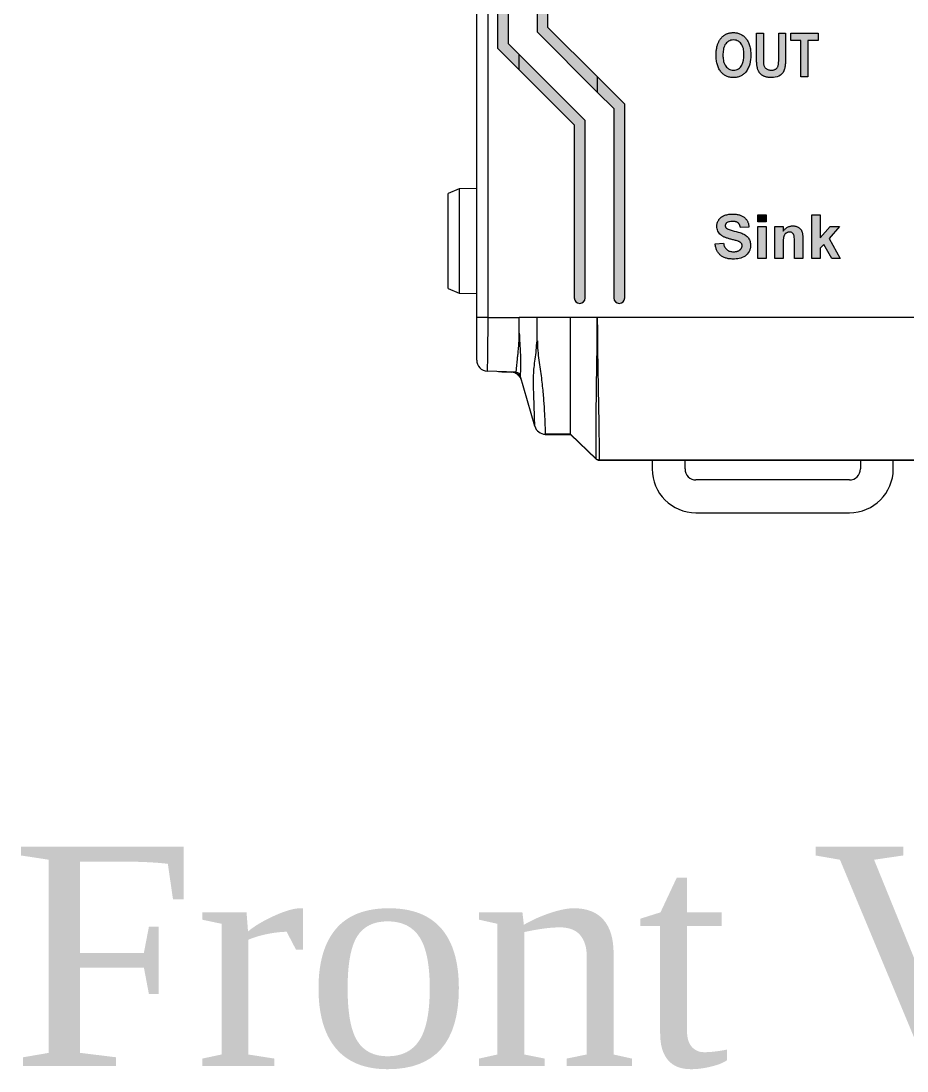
# Model space of a CAD drawing. Extents: x 222 to 1672, y 144 to 807.
# Drawn here: x 426.18 to 466.59, y 346.2 to 394.12 of the extents above; entities that cross this region are included whole.
import ezdxf

# ---------------------------------------------------------------- set-up
doc = ezdxf.new("R2010")
doc.units = 0
doc.header["$LTSCALE"] = 2
doc.header["$MEASUREMENT"] = 0
doc.layers.get('0').update_dxf_attribs({"linetype": 'CONTINUOUS'})
doc.layers.add('DIM', color=7, linetype='CONTINUOUS')
doc.styles.get("Standard").update_dxf_attribs({"font": 'TIMES.TTF'})

msp = doc.modelspace()

# ---------------------------------------------------------------- hatches: boundary and pattern name
at = {"lineweight": 5}
h = msp.add_hatch(color=256, dxfattribs=at)
edge = h.paths.add_edge_path(flags=0)
edge.add_spline(control_points=[(459.06758, 383.8606), (459.06728, 383.85149), (459.0667, 383.83342), (459.06161, 383.80698), (459.05408, 383.78116), (459.04269, 383.75656), (459.02859, 383.73246), (459.01084, 383.70981), (458.99004, 383.68799), (458.96659, 383.66675), (458.9399, 383.64715), (458.90994, 383.63017), (458.87678, 383.61624), (458.84069, 383.60475), (458.80161, 383.59539), (458.75937, 383.58928), (458.71417, 383.58508), (458.68297, 383.58473), (458.66694, 383.58456)], knot_values=[0, 0, 0, 0, 0.050293, 0.09982147, 0.14840539, 0.19863332, 0.24928274, 0.3024474, 0.35728773, 0.41584407, 0.47712964, 0.53995252, 0.60577964, 0.6755935, 0.74919693, 0.82761613, 0.91137311, 1, 1, 1, 1], weights=[1, 1, 1, 1, 1, 1, 1, 1, 1, 1, 1, 1, 1, 1, 1, 1, 1, 1, 1], degree=3, periodic=0)
edge.add_spline(control_points=[(458.66694, 383.58456), (458.6124, 383.5857), (458.5577, 383.59047), (458.45386, 383.6206), (458.40427, 383.64602), (458.32218, 383.71815), (458.29121, 383.76419), (458.24569, 383.8632), (458.23164, 383.91555), (458.22143, 383.96917)], knot_values=[0, 0, 0, 0, 0.25, 0.25, 0.5, 0.5, 0.75, 0.75, 1, 1, 1, 1], weights=[1, 1, 1, 1, 1, 1, 1, 1, 1, 1], degree=3, periodic=0)
edge.add_line((458.22143, 383.96917), (457.83681, 383.94353))
edge.add_spline(control_points=[(457.83681, 383.94353), (457.84056, 383.91609), (457.84788, 383.86261), (457.86508, 383.7852), (457.88797, 383.71303), (457.91556, 383.6458), (457.94814, 383.5836), (457.98583, 383.52641), (458.02906, 383.47439), (458.07732, 383.42729), (458.13073, 383.38533), (458.18994, 383.34954), (458.25442, 383.31908), (458.32424, 383.29378), (458.3997, 383.27467), (458.48053, 383.26135), (458.56672, 383.25269), (458.62605, 383.25172), (458.65652, 383.25122)], knot_values=[0, 0, 0, 0, 0.06919921, 0.13486906, 0.19788658, 0.25819517, 0.31627081, 0.37310853, 0.42904737, 0.48498522, 0.54133577, 0.59840526, 0.65752553, 0.71928964, 0.78372656, 0.85176584, 0.92386628, 1, 1, 1, 1], weights=[1, 1, 1, 1, 1, 1, 1, 1, 1, 1, 1, 1, 1, 1, 1, 1, 1, 1, 1], degree=3, periodic=0)
edge.add_spline(control_points=[(458.65652, 383.25122), (458.75114, 383.25239), (458.84556, 383.25797), (459.03103, 383.29759), (459.12153, 383.32981), (459.27714, 383.43648), (459.34103, 383.50967), (459.40692, 383.63424), (459.42422, 383.67924), (459.44686, 383.77038), (459.45109, 383.81721), (459.45219, 383.8646)], knot_values=[0, 0, 0, 0, 0.25, 0.25, 0.5, 0.5, 0.75, 0.75, 0.875, 0.875, 1, 1, 1, 1], weights=[1, 1, 1, 1, 1, 1, 1, 1, 1, 1, 1, 1], degree=3, periodic=0)
edge.add_spline(control_points=[(459.45219, 383.8646), (459.45123, 383.92654), (459.446, 383.98826), (459.41373, 384.10803), (459.38771, 384.16368), (459.31498, 384.26438), (459.27103, 384.30757), (459.16933, 384.37875), (459.11352, 384.40439), (458.94132, 384.4718), (458.82142, 384.50171), (458.64198, 384.54585), (458.58228, 384.56127), (458.46602, 384.59977), (458.40796, 384.61919), (458.35764, 384.65787)], knot_values=[0, 0, 0, 0, 0.125, 0.125, 0.25, 0.25, 0.375, 0.375, 0.5, 0.5, 0.75, 0.75, 0.875, 0.875, 1, 1, 1, 1], weights=[1, 1, 1, 1, 1, 1, 1, 1, 1, 1, 1, 1, 1, 1, 1, 1], degree=3, periodic=0)
edge.add_spline(control_points=[(458.35764, 384.65787), (458.34854, 384.66618), (458.33105, 384.68214), (458.31234, 384.71151), (458.30017, 384.74322), (458.29896, 384.76553), (458.29835, 384.77686)], knot_values=[0, 0, 0, 0, 0.2680492, 0.51473927, 0.75365485, 1, 1, 1, 1], weights=[1, 1, 1, 1, 1, 1, 1], degree=3, periodic=0)
edge.add_spline(control_points=[(458.29835, 384.77686), (458.2991, 384.78899), (458.30056, 384.81263), (458.31269, 384.84606), (458.33285, 384.87566), (458.35158, 384.89056), (458.36125, 384.89826)], knot_values=[0, 0, 0, 0, 0.25511467, 0.49749816, 0.74053569, 1, 1, 1, 1], weights=[1, 1, 1, 1, 1, 1, 1], degree=3, periodic=0)
edge.add_spline(control_points=[(458.36125, 384.89826), (458.40075, 384.9246), (458.44332, 384.94394), (458.53611, 384.96515), (458.58374, 384.9683), (458.63128, 384.96917)], knot_values=[0, 0, 0, 0, 0.5, 0.5, 1, 1, 1, 1], weights=[1, 1, 1, 1, 1, 1], degree=3, periodic=0)
edge.add_spline(control_points=[(458.63128, 384.96917), (458.64477, 384.96888), (458.67085, 384.96831), (458.70876, 384.96574), (458.74407, 384.96043), (458.77692, 384.95337), (458.80709, 384.94417), (458.83472, 384.93301), (458.85942, 384.91931), (458.88212, 384.90394), (458.90216, 384.88572), (458.92026, 384.86505), (458.93695, 384.84194), (458.95156, 384.81614), (458.96413, 384.7875), (458.9747, 384.75634), (458.98411, 384.72269), (458.98844, 384.69918), (458.99066, 384.68712)], knot_values=[0, 0, 0, 0, 0.07918714, 0.15305754, 0.22277032, 0.28856256, 0.35004068, 0.4076722, 0.46308713, 0.51547696, 0.568194, 0.62149613, 0.67652179, 0.73513601, 0.79513275, 0.85981885, 0.92807151, 1, 1, 1, 1], weights=[1, 1, 1, 1, 1, 1, 1, 1, 1, 1, 1, 1, 1, 1, 1, 1, 1, 1, 1], degree=3, periodic=0)
edge.add_line((458.99066, 384.68712), (459.37527, 384.71276))
edge.add_spline(control_points=[(459.37527, 384.71276), (459.37393, 384.73457), (459.37129, 384.77734), (459.36075, 384.83975), (459.34483, 384.89887), (459.32315, 384.95454), (459.29554, 385.00669), (459.26268, 385.05561), (459.22436, 385.10124), (459.18044, 385.14302), (459.13113, 385.18092), (459.0756, 385.21349), (459.01452, 385.24093), (458.94794, 385.26396), (458.87561, 385.28139), (458.79748, 385.29353), (458.71384, 385.30134), (458.65614, 385.30211), (458.62647, 385.30251)], knot_values=[0, 0, 0, 0, 0.06098029, 0.11959172, 0.17640544, 0.2316693, 0.28605161, 0.34087077, 0.39592535, 0.45210891, 0.50984053, 0.56919352, 0.6314457, 0.69654702, 0.76565049, 0.83891638, 0.91717975, 1, 1, 1, 1], weights=[1, 1, 1, 1, 1, 1, 1, 1, 1, 1, 1, 1, 1, 1, 1, 1, 1, 1, 1], degree=3, periodic=0)
edge.add_spline(control_points=[(458.62647, 385.30251), (458.59024, 385.30169), (458.52034, 385.30011), (458.41952, 385.28726), (458.32693, 385.26588), (458.25576, 385.24051), (458.20334, 385.21618), (458.16711, 385.19564), (458.13282, 385.17385), (458.10142, 385.1493), (458.0717, 385.12363), (458.04477, 385.09533), (458.02027, 385.06509), (457.99064, 385.02288), (457.96024, 384.96702), (457.93336, 384.8969), (457.91661, 384.82426), (457.91469, 384.77481), (457.91373, 384.75002)], knot_values=[0, 0, 0, 0, 0.10729509, 0.20700126, 0.30046269, 0.38830485, 0.43024747, 0.4715149, 0.51156605, 0.5504957, 0.5894595, 0.62779162, 0.66603585, 0.70466687, 0.78043998, 0.85368957, 0.92663407, 1, 1, 1, 1], weights=[1, 1, 1, 1, 1, 1, 1, 1, 1, 1, 1, 1, 1, 1, 1, 1, 1, 1, 1], degree=3, periodic=0)
edge.add_spline(control_points=[(457.91373, 384.75002), (457.91468, 384.71208), (457.91729, 384.67439), (457.9332, 384.60067), (457.94513, 384.56409), (457.9771, 384.49604), (457.99688, 384.46403), (458.04361, 384.40388), (458.07071, 384.37734), (458.09843, 384.35138)], knot_values=[0, 0, 0, 0, 0.25, 0.25, 0.5, 0.5, 0.75, 0.75, 1, 1, 1, 1], weights=[1, 1, 1, 1, 1, 1, 1, 1, 1, 1], degree=3, periodic=0)
edge.add_spline(control_points=[(458.09843, 384.35138), (458.11028, 384.34167), (458.13497, 384.32143), (458.17732, 384.29431), (458.22537, 384.26797), (458.27955, 384.24275), (458.34005, 384.21927), (458.40643, 384.1967), (458.47868, 384.17428), (458.52931, 384.16163), (458.55556, 384.15507)], knot_values=[0, 0, 0, 0, 0.09154166, 0.19076828, 0.30013236, 0.41909822, 0.54781421, 0.68797134, 0.83827152, 1, 1, 1, 1], weights=[1, 1, 1, 1, 1, 1, 1, 1, 1, 1, 1], degree=3, periodic=0)
edge.add_spline(control_points=[(458.55556, 384.15507), (458.58268, 384.14818), (458.60983, 384.14137), (458.637, 384.1347), (458.66418, 384.12803), (458.69122, 384.12082), (458.71831, 384.1138), (458.74542, 384.10676), (458.7726, 384.09991), (458.79953, 384.09223), (458.82648, 384.08454), (458.85351, 384.07703), (458.88008, 384.06813)], knot_values=[0, 0, 0, 0, 0.00008395, 0.00008395, 0.00008395, 0.00016791, 0.00016791, 0.00016791, 0.00025196, 0.00025196, 0.00025196, 0.00033603, 0.00033603, 0.00033603, 0.00033603], weights=[1, 1, 1, 1, 1, 1, 1, 1, 1, 1, 1, 1, 1], degree=3, periodic=0)
edge.add_spline(control_points=[(458.88008, 384.06813), (458.89623, 384.06203), (458.92659, 384.05056), (458.96732, 384.02986), (459.00044, 384.00746), (459.02625, 383.98292), (459.04517, 383.95585), (459.05804, 383.92624), (459.06651, 383.89432), (459.06722, 383.87201), (459.06758, 383.8606)], knot_values=[0, 0, 0, 0, 0.17151583, 0.32227126, 0.45295232, 0.56745012, 0.67421126, 0.77877228, 0.88691834, 1, 1, 1, 1], weights=[1, 1, 1, 1, 1, 1, 1, 1, 1, 1, 1], degree=3, periodic=0)
for points in [[(460.17014, 385.27686), (459.78553, 385.27686), (459.78553, 384.94353), (460.17014, 384.94353)], [(462.63168, 385.27686), (462.24707, 385.27686), (462.24707, 383.27686), (462.63168, 383.27686), (462.63168, 383.74481), (462.79034, 383.9231), (463.15732, 383.27686), (463.54194, 383.27686), (463.03352, 384.19634), (463.5163, 384.7384), (463.0804, 384.7384), (462.63168, 384.22358)], [(460.17014, 384.7384), (459.78553, 384.7384), (459.78553, 383.27686), (460.17014, 383.27686)]]:
    msp.add_hatch(color=256, dxfattribs=at).paths.add_polyline_path(points, flags=0)
h = msp.add_hatch(color=256, dxfattribs=at)
edge = h.paths.add_edge_path(flags=0)
edge.add_spline(control_points=[(460.93937, 383.94233), (460.93946, 383.96209), (460.93962, 383.99989), (460.94061, 384.05427), (460.94329, 384.10366), (460.94569, 384.14846), (460.94995, 384.18823), (460.95399, 384.22333), (460.95961, 384.25342), (460.9679, 384.28671), (460.98169, 384.32347), (461.00446, 384.36261), (461.03239, 384.39778), (461.06596, 384.42754), (461.10364, 384.45176), (461.14445, 384.46899), (461.1876, 384.47994), (461.21722, 384.4813), (461.23224, 384.48199)], knot_values=[0, 0, 0, 0, 0.08500688, 0.16256431, 0.23386798, 0.29774833, 0.35547056, 0.40583751, 0.4496584, 0.48699165, 0.55334177, 0.6176724, 0.68100038, 0.74567876, 0.8097293, 0.87277797, 0.93546458, 1, 1, 1, 1], weights=[1, 1, 1, 1, 1, 1, 1, 1, 1, 1, 1, 1, 1, 1, 1, 1, 1, 1, 1], degree=3, periodic=0)
edge.add_spline(control_points=[(461.23224, 384.48199), (461.25646, 384.48111), (461.28056, 384.47868), (461.32614, 384.46334), (461.34718, 384.45123), (461.40214, 384.40461), (461.42487, 384.35966), (461.44507, 384.26648), (461.44763, 384.21828), (461.45131, 384.1226), (461.45205, 384.07474), (461.45219, 384.02686)], knot_values=[0, 0, 0, 0, 0.125, 0.125, 0.25, 0.25, 0.5, 0.5, 0.75, 0.75, 1, 1, 1, 1], weights=[1, 1, 1, 1, 1, 1, 1, 1, 1, 1, 1, 1], degree=3, periodic=0)
edge.add_line((461.45219, 384.02686), (461.45219, 383.27686))
edge.add_line((461.45219, 383.27686), (461.83681, 383.27686))
edge.add_line((461.83681, 383.27686), (461.83681, 384.18071))
edge.add_spline(control_points=[(461.83681, 384.18071), (461.8366, 384.20716), (461.83619, 384.25674), (461.83287, 384.32642), (461.82648, 384.38631), (461.81833, 384.43799), (461.80639, 384.48348), (461.79076, 384.5254), (461.77093, 384.56475), (461.74772, 384.60204), (461.71959, 384.63673), (461.68465, 384.66706), (461.64493, 384.6956), (461.59902, 384.71934), (461.54941, 384.7396), (461.49629, 384.75331), (461.4409, 384.76264), (461.40296, 384.76357), (461.38368, 384.76404)], knot_values=[0, 0, 0, 0, 0.09333164, 0.17497988, 0.24607861, 0.30581896, 0.35943537, 0.41178561, 0.46342664, 0.51468557, 0.56658406, 0.62032463, 0.67747082, 0.73882547, 0.80227857, 0.8661869, 0.93205009, 1, 1, 1, 1], weights=[1, 1, 1, 1, 1, 1, 1, 1, 1, 1, 1, 1, 1, 1, 1, 1, 1, 1, 1], degree=3, periodic=0)
edge.add_spline(control_points=[(461.38368, 384.76404), (461.36173, 384.76343), (461.31858, 384.76221), (461.25542, 384.75035), (461.19494, 384.73225), (461.13776, 384.70561), (461.08293, 384.67268), (461.03173, 384.63137), (460.9832, 384.58291), (460.95424, 384.54641), (460.93937, 384.52767)], knot_values=[0, 0, 0, 0, 0.1257507, 0.24709612, 0.36721805, 0.48678484, 0.60771653, 0.73302595, 0.86295606, 1, 1, 1, 1], weights=[1, 1, 1, 1, 1, 1, 1, 1, 1, 1, 1], degree=3, periodic=0)
edge.add_line((460.93937, 384.52767), (460.93937, 384.7384))
edge.add_line((460.93937, 384.7384), (460.55476, 384.7384))
edge.add_line((460.55476, 384.7384), (460.55476, 383.27686))
edge.add_line((460.55476, 383.27686), (460.93937, 383.27686))
edge.add_line((460.93937, 383.27686), (460.93937, 383.94233))
at = {"layer": 'DIM', "lineweight": 5}
for points in [[(450.21272, 393.826), (450.21272, 463.32772), (452.46272, 465.57772), (452.46272, 466.28483), (449.71272, 463.53483), (449.71272, 393.61889), (452.46272, 390.86889), (452.46272, 391.576)], [(448.41272, 393.08042), (448.41272, 464.07331), (448.90462, 464.56521), (448.90462, 465.27231), (447.91272, 464.28042), (447.91272, 392.87331), (448.90462, 391.88141), (448.90462, 392.58852)], [(461.28305, 393.22284), (461.75058, 393.22284), (461.75058, 391.5605), (462.06227, 391.5605), (462.06227, 393.22284), (462.5298, 393.22284), (462.5298, 393.5605), (461.28305, 393.5605)]]:
    msp.add_hatch(color=256, dxfattribs=at).paths.add_polyline_path(points, flags=0)
h = msp.add_hatch(color=256, dxfattribs=at)
edge = h.paths.add_edge_path(flags=0)
edge.add_spline(control_points=[(459.46486, 392.5605), (459.46437, 392.60044), (459.4634, 392.67802), (459.45234, 392.79078), (459.4359, 392.89673), (459.41137, 392.99547), (459.38083, 393.08754), (459.34249, 393.17211), (459.29783, 393.2501), (459.24573, 393.32008), (459.18866, 393.38269), (459.12698, 393.4371), (459.06127, 393.4833), (458.9915, 393.52136), (458.9175, 393.5508), (458.8394, 393.5713), (458.75738, 393.58438), (458.70125, 393.58577), (458.67266, 393.58647)], knot_values=[0, 0, 0, 0, 0.16413341, 0.31887244, 0.46535382, 0.60456446, 0.73665105, 0.86360149, 0.98570802, 1.10540048, 1.22153028, 1.33344552, 1.44284486, 1.55110726, 1.65944821, 1.76940037, 1.8825143, 2, 2, 2, 2], weights=[1, 1, 1, 1, 1, 1, 1, 1, 1, 1, 1, 1, 1, 1, 1, 1, 1, 1, 1], degree=3, periodic=0)
edge.add_spline(control_points=[(458.67266, 393.58647), (458.65289, 393.5862), (458.61397, 393.58565), (458.55674, 393.58031), (458.50173, 393.57128), (458.4489, 393.55929), (458.39838, 393.54346), (458.35033, 393.52377), (458.30423, 393.50107), (458.26032, 393.47468), (458.21871, 393.44443), (458.17941, 393.4106), (458.14168, 393.37356), (458.10655, 393.33225), (458.07266, 393.2878), (458.04173, 393.23912), (458.01167, 393.18759), (457.9848, 393.13183), (457.9596, 393.07263), (457.93898, 393.00905), (457.92033, 392.94201), (457.90617, 392.87072), (457.89415, 392.79576), (457.88633, 392.71675), (457.88131, 392.63389), (457.88074, 392.57728), (457.88045, 392.54832)], knot_values=[0, 0, 0, 0, 0.08035255, 0.15825319, 0.23350365, 0.30690328, 0.37841689, 0.44850048, 0.5178831, 0.58723082, 0.65655889, 0.72679347, 0.7979847, 0.87132245, 0.94713391, 1.02511223, 1.10570173, 1.1896033, 1.27665455, 1.36712093, 1.46121165, 1.55950454, 1.66252583, 1.76982127, 1.88224659, 2, 2, 2, 2], weights=[1, 1, 1, 1, 1, 1, 1, 1, 1, 1, 1, 1, 1, 1, 1, 1, 1, 1, 1, 1, 1, 1, 1, 1, 1, 1, 1], degree=3, periodic=0)
edge.add_spline(control_points=[(457.88045, 392.54832), (457.88111, 392.50866), (457.88241, 392.43134), (457.89355, 392.31862), (457.9116, 392.21235), (457.937, 392.11262), (457.97001, 392.01942), (458.01014, 391.93275), (458.05761, 391.85224), (458.09542, 391.80376), (458.11422, 391.77966)], knot_values=[0, 0, 0, 0, 0.2902097, 0.56574209, 0.82794709, 1.07839024, 1.31793375, 1.55047019, 1.77645499, 2, 2, 2, 2], weights=[1, 1, 1, 1, 1, 1, 1, 1, 1, 1, 1], degree=3, periodic=0)
edge.add_spline(control_points=[(458.11422, 391.77966), (458.13159, 391.75996), (458.16588, 391.7211), (458.22526, 391.67166), (458.28832, 391.62899), (458.35632, 391.59425), (458.42907, 391.56732), (458.50659, 391.5486), (458.58866, 391.53625), (458.64501, 391.53511), (458.67387, 391.53453)], knot_values=[0, 0, 0, 0, 0.24894178, 0.491279, 0.73095165, 0.97041785, 1.2141796, 1.46549759, 1.72625883, 2, 2, 2, 2], weights=[1, 1, 1, 1, 1, 1, 1, 1, 1, 1, 1], degree=3, periodic=0)
edge.add_spline(control_points=[(458.67387, 391.53453), (458.70245, 391.53535), (458.75836, 391.53695), (458.84005, 391.5483), (458.91698, 391.5679), (458.98963, 391.59462), (459.05738, 391.62988), (459.1206, 391.67272), (459.17932, 391.72331), (459.21368, 391.76232), (459.2311, 391.78209)], knot_values=[0, 0, 0, 0, 0.27166142, 0.53138012, 0.78216013, 1.02510132, 1.26553446, 1.50630444, 1.74972172, 2, 2, 2, 2], weights=[1, 1, 1, 1, 1, 1, 1, 1, 1, 1, 1], degree=3, periodic=0)
edge.add_spline(control_points=[(459.2311, 391.78209), (459.2741, 391.83711), (459.31328, 391.89447), (459.37365, 392.01726), (459.39739, 392.08171), (459.45174, 392.28286), (459.46258, 392.42185), (459.46486, 392.5605)], knot_values=[0, 0, 0, 0, 0.5, 0.5, 1, 1, 2, 2, 2, 2], weights=[1, 1, 1, 1, 1, 1, 1, 1], degree=3, periodic=0)
edge = h.paths.add_edge_path(flags=0)
edge.add_spline(control_points=[(459.15318, 392.56862), (459.1514, 392.40992), (459.13757, 392.24731), (459.02149, 392.03765), (458.96626, 391.97793), (458.86691, 391.91431), (458.8301, 391.8978), (458.75379, 391.87679), (458.71439, 391.87359), (458.67469, 391.87219)], knot_values=[0, 0, 0, 0, 1, 1, 1.5, 1.5, 1.75, 1.75, 2, 2, 2, 2], weights=[1, 1, 1, 1, 1, 1, 1, 1, 1, 1], degree=3, periodic=0)
edge.add_spline(control_points=[(458.67469, 391.87219), (458.6348, 391.87348), (458.5948, 391.87757), (458.51917, 391.89861), (458.4827, 391.9149), (458.38237, 391.97896), (458.3279, 392.03912), (458.24878, 392.1754), (458.22568, 392.2525), (458.19708, 392.40513), (458.19307, 392.48317), (458.19214, 392.56172)], knot_values=[0, 0, 0, 0, 0.25, 0.25, 0.5, 0.5, 1, 1, 1.5, 1.5, 2, 2, 2, 2], weights=[1, 1, 1, 1, 1, 1, 1, 1, 1, 1, 1, 1], degree=3, periodic=0)
edge.add_spline(control_points=[(458.19214, 392.56172), (458.19303, 392.64072), (458.19715, 392.71932), (458.2243, 392.87424), (458.2466, 392.95145), (458.32423, 393.08976), (458.3812, 393.14937), (458.482, 393.20972), (458.51922, 393.22504), (458.59575, 393.24427), (458.63498, 393.24799), (458.67469, 393.24881)], knot_values=[0, 0, 0, 0, 0.5, 0.5, 1, 1, 1.5, 1.5, 1.75, 1.75, 2, 2, 2, 2], weights=[1, 1, 1, 1, 1, 1, 1, 1, 1, 1, 1, 1], degree=3, periodic=0)
edge.add_spline(control_points=[(458.67469, 393.24881), (458.75352, 393.24715), (458.83246, 393.23099), (458.96688, 393.14974), (459.02266, 393.09069), (459.09977, 392.95429), (459.12171, 392.87734), (459.14839, 392.72448), (459.15211, 392.64673), (459.15318, 392.56862)], knot_values=[0, 0, 0, 0, 0.5, 0.5, 1, 1, 1.5, 1.5, 2, 2, 2, 2], weights=[1, 1, 1, 1, 1, 1, 1, 1, 1, 1], degree=3, periodic=0)
h = msp.add_hatch(color=256, dxfattribs=at)
edge = h.paths.add_edge_path(flags=0)
edge.add_spline(control_points=[(460.39871, 391.87219), (460.37537, 391.87296), (460.33071, 391.87445), (460.26711, 391.88795), (460.21059, 391.91068), (460.16162, 391.9428), (460.12022, 391.98302), (460.08808, 392.0317), (460.06291, 392.08724), (460.0542, 392.12791), (460.04969, 392.14897)], knot_values=[0, 0, 0, 0, 0.28536932, 0.54614202, 0.79119734, 1.02678438, 1.25861183, 1.49235889, 1.73696631, 2, 2, 2, 2], weights=[1, 1, 1, 1, 1, 1, 1, 1, 1, 1, 1], degree=3, periodic=0)
edge.add_spline(control_points=[(460.04969, 392.14897), (460.0409, 392.20333), (460.03971, 392.25821), (460.03695, 392.36794), (460.03673, 392.42282), (460.03629, 392.47771)], knot_values=[0, 0, 0, 0, 1, 1, 2, 2, 2, 2], weights=[1, 1, 1, 1, 1, 1], degree=3, periodic=0)
edge.add_line((460.03629, 392.47771), (460.03629, 393.5605))
edge.add_line((460.03629, 393.5605), (459.72461, 393.5605))
edge.add_line((459.72461, 393.5605), (459.72461, 392.498))
edge.add_spline(control_points=[(459.72461, 392.498), (459.72491, 392.46215), (459.72549, 392.39341), (459.72797, 392.29474), (459.73349, 392.20491), (459.73992, 392.12377), (459.74922, 392.05132), (459.76053, 391.98768), (459.77296, 391.93254), (459.78875, 391.88533), (459.80728, 391.84402), (459.82698, 391.80549), (459.84985, 391.76976), (459.8752, 391.73634), (459.90273, 391.70484), (459.9333, 391.67625), (459.9659, 391.64949), (460.00143, 391.62559), (460.03979, 391.60377), (460.08183, 391.58516), (460.12735, 391.56948), (460.17639, 391.55625), (460.22914, 391.54702), (460.28516, 391.53943), (460.34482, 391.53563), (460.38572, 391.5349), (460.40683, 391.53453)], knot_values=[0, 0, 0, 0, 0.15584796, 0.29880772, 0.42899537, 0.54703305, 0.65257934, 0.7463628, 0.82795178, 0.89806022, 0.9623078, 1.02464577, 1.0859855, 1.14643933, 1.20685024, 1.26758373, 1.32820037, 1.39001746, 1.45347704, 1.51981411, 1.58955658, 1.66259072, 1.74033142, 1.82217221, 1.90823127, 2, 2, 2, 2], weights=[1, 1, 1, 1, 1, 1, 1, 1, 1, 1, 1, 1, 1, 1, 1, 1, 1, 1, 1, 1, 1, 1, 1, 1, 1, 1, 1], degree=3, periodic=0)
edge.add_spline(control_points=[(460.40683, 391.53453), (460.52247, 391.536), (460.63922, 391.55229), (460.84546, 391.65664), (460.9307, 391.74244), (461.00024, 391.90164), (461.01213, 391.95707), (461.03001, 392.06742), (461.03497, 392.12301), (461.04725, 392.29004), (461.04868, 392.40209), (461.04928, 392.51423)], knot_values=[0, 0, 0, 0, 0.5, 0.5, 1, 1, 1.25, 1.25, 1.5, 1.5, 2, 2, 2, 2], weights=[1, 1, 1, 1, 1, 1, 1, 1, 1, 1, 1, 1], degree=3, periodic=0)
edge.add_line((461.04928, 392.51423), (461.04928, 393.5605))
edge.add_line((461.04928, 393.5605), (460.73759, 393.5605))
edge.add_line((460.73759, 393.5605), (460.73759, 392.45457))
edge.add_spline(control_points=[(460.73759, 392.45457), (460.73751, 392.43077), (460.73735, 392.38531), (460.73631, 392.32035), (460.73381, 392.2619), (460.73065, 392.20994), (460.72675, 392.16458), (460.72185, 392.12574), (460.71659, 392.09322), (460.70748, 392.05895), (460.69275, 392.02215), (460.66858, 391.98349), (460.63791, 391.95014), (460.60142, 391.92177), (460.55875, 391.89955), (460.51054, 391.88303), (460.45641, 391.874), (460.4185, 391.87281), (460.39871, 391.87219)], knot_values=[0, 0, 0, 0, 0.18208024, 0.34763416, 0.49673575, 0.62941399, 0.74574229, 0.84480362, 0.92882377, 0.99732967, 1.11566924, 1.23048344, 1.34398512, 1.46048809, 1.58219827, 1.71011657, 1.84873202, 2, 2, 2, 2], weights=[1, 1, 1, 1, 1, 1, 1, 1, 1, 1, 1, 1, 1, 1, 1, 1, 1, 1, 1], degree=3, periodic=0)
h = msp.add_hatch(color=256, dxfattribs=at)
edge = h.paths.add_edge_path(flags=0)
edge.add_line((451.41272, 389.37331), (451.41272, 381.47686))
edge.add_arc((451.66272, 381.47686), 0.25, 180, 360)
edge.add_line((451.91272, 381.47686), (451.91272, 389.58042))
edge.add_line((451.91272, 389.58042), (448.90462, 392.58852))
edge.add_line((448.90462, 392.58852), (448.90462, 391.88141))
edge.add_line((448.90462, 391.88141), (451.41272, 389.37331))
h = msp.add_hatch(color=256, dxfattribs=at)
edge = h.paths.add_edge_path(flags=0)
edge.add_line((453.21272, 390.11889), (453.21272, 381.47686))
edge.add_arc((453.46272, 381.47686), 0.25, 180, 360)
edge.add_line((453.71272, 381.47686), (453.71272, 390.326))
edge.add_line((453.71272, 390.326), (452.46272, 391.576))
edge.add_line((452.46272, 391.576), (452.46272, 390.86889))
edge.add_line((452.46272, 390.86889), (453.21272, 390.11889))

# ---------------------------------------------------------------- linework, layer by layer
at = {"linetype": 'Continuous', "lineweight": 5}
for p, q in [((446.96272, 380.57686), (446.96272, 476.57686)), ((447.46272, 476.57686), (447.46272, 380.57686)), ((447.91272, 464.28042), (447.91272, 392.87331)), ((448.41272, 393.08041), (448.41272, 464.07331)), ((449.71272, 463.53483), (449.71272, 393.61889)), ((450.21272, 393.826), (450.21272, 463.32773)), ((449.71272, 393.61889), (452.46272, 390.86889)), ((452.46272, 391.576), (450.21272, 393.826)), ((459.72461, 393.5605), (460.03629, 393.5605)), ((459.72461, 392.498), (459.72461, 393.5605)), ((460.03629, 393.5605), (460.03629, 392.47771)), ((460.73759, 393.5605), (461.04928, 393.5605)), ((460.73759, 392.45457), (460.73759, 393.5605)), ((461.04928, 393.5605), (461.04928, 392.51423)), ((461.28305, 393.5605), (462.5298, 393.5605)), ((461.28305, 393.22284), (461.28305, 393.5605)), ((462.5298, 393.5605), (462.5298, 393.22284)), ((448.90462, 392.58852), (448.41272, 393.08041)), ((461.75058, 393.22284), (461.28305, 393.22284)), ((461.75058, 391.5605), (461.75058, 393.22284)), ((462.5298, 393.22284), (462.06227, 393.22284)), ((462.06227, 393.22284), (462.06227, 391.5605)), ((447.91272, 392.87331), (448.90462, 391.88141)), ((451.91272, 389.58042), (448.90462, 392.58852)), ((448.90462, 391.88141), (448.90462, 392.58852)), ((448.90462, 391.88141), (451.41272, 389.37331)), ((453.71272, 390.326), (452.46272, 391.576)), ((452.46272, 391.576), (452.46272, 390.86889)), ((462.06227, 391.5605), (461.75058, 391.5605)), ((452.46272, 390.86889), (453.21272, 390.11889)), ((453.21272, 390.11889), (453.21272, 381.47686)), ((453.71272, 381.47686), (453.71272, 390.326)), ((451.41272, 389.37331), (451.41272, 381.47686)), ((451.91272, 381.47686), (451.91272, 389.58042)), ((446.16265, 386.45417), (445.66272, 386.24545)), ((445.66272, 381.90828), (445.66272, 386.24545)), ((446.96272, 386.46814), (446.16265, 386.45417)), ((446.16265, 386.45417), (446.16265, 381.69955)), ((445.66272, 381.90828), (446.16265, 381.69955)), ((446.16265, 381.69955), (446.96272, 381.68559)), ((447.46272, 380.57686), (446.96272, 380.57686)), ((447.46272, 380.57686), (448.90462, 380.57686)), ((449.71272, 380.57686), (448.90462, 380.57686)), ((451.23894, 380.57686), (449.71272, 380.57686)), ((452.46272, 380.57686), (451.23894, 380.57686)), ((468.46272, 380.57686), (452.46272, 380.57686)), ((448.90122, 379.87629), (448.90462, 379.87627)), ((449.71272, 379.51797), (449.72836, 379.51788)), ((448.76078, 378.08312), (447.44091, 378.14075)), ((447.9601, 378.11808), (448.11038, 378.10199)), ((448.11038, 378.10199), (448.54501, 378.08302)), ((449.60887, 375.62084), (448.94431, 377.93844)), ((451.23894, 375.25866), (450.0895, 375.25866)), ((450.0895, 375.24913), (451.23894, 375.24913)), ((452.4046, 374.13299), (451.23894, 375.25866)), ((451.23894, 375.24913), (452.4046, 374.12347)), ((468.38192, 374.07686), (452.54353, 374.07686)), ((452.54353, 374.06733), (455.96272, 374.06733)), ((454.96272, 374.06733), (454.96272, 373.67256)), ((455.96272, 374.06733), (455.96272, 374.07686)), ((455.96272, 374.06733), (464.96272, 374.06733)), ((456.46272, 373.67256), (456.46272, 374.06733)), ((464.46272, 374.06733), (464.46272, 373.67256)), ((464.96272, 374.06733), (464.96272, 374.07686)), ((464.96272, 374.06733), (468.38192, 374.06733)), ((465.96272, 373.67256), (465.96272, 374.06733)), ((463.96272, 373.17256), (456.96272, 373.17256)), ((456.96272, 371.67256), (463.96272, 371.67256))]:
    msp.add_line(p, q, dxfattribs=at)
at = {"lineweight": 5}
for p, q in [((459.78553, 385.27686), (460.17014, 385.27686)), ((459.78553, 384.94353), (459.78553, 385.27686)), ((460.17014, 384.94353), (459.78553, 384.94353)), ((460.17014, 385.27686), (460.17014, 384.94353)), ((462.24707, 385.27686), (462.63168, 385.27686)), ((462.24707, 383.27686), (462.24707, 385.27686)), ((462.63168, 385.27686), (462.63168, 384.22358)), ((459.37527, 384.71276), (458.99066, 384.68712)), ((459.78553, 384.7384), (460.17014, 384.7384)), ((459.78553, 383.27686), (459.78553, 384.7384)), ((460.17014, 384.7384), (460.17014, 383.27686)), ((460.55476, 384.7384), (460.93937, 384.7384)), ((460.55476, 383.27686), (460.55476, 384.7384)), ((460.93937, 384.7384), (460.93937, 384.52767)), ((462.63168, 384.22358), (463.0804, 384.7384)), ((463.5163, 384.7384), (463.03352, 384.19634)), ((463.0804, 384.7384), (463.5163, 384.7384)), ((457.83681, 383.94353), (458.22143, 383.96917)), ((460.93937, 383.94233), (460.93937, 383.27686)), ((461.45219, 383.27686), (461.45219, 384.02686)), ((461.83681, 384.18071), (461.83681, 383.27686)), ((462.79034, 383.9231), (462.63168, 383.74481)), ((463.15732, 383.27686), (462.79034, 383.9231)), ((463.03352, 384.19634), (463.54194, 383.27686)), ((462.63168, 383.74481), (462.63168, 383.27686)), ((460.17014, 383.27686), (459.78553, 383.27686)), ((460.93937, 383.27686), (460.55476, 383.27686)), ((461.83681, 383.27686), (461.45219, 383.27686)), ((462.63168, 383.27686), (462.24707, 383.27686)), ((463.54194, 383.27686), (463.15732, 383.27686))]:
    msp.add_line(p, q, dxfattribs=at)
at = {"linetype": 'Continuous', "lineweight": 5}
for centre, radius, start, end in [((451.66272, 381.47686), 0.25, 180, 0), ((453.46272, 381.47686), 0.25, 180, 0), ((447.46272, 378.64027), 0.5, 180, 267.5), ((448.5232, 377.58349), 0.5, 16, 87.5), ((452.54353, 374.26733), 0.2, 226, 270), ((456.96272, 373.67257), 2, 180, 270), ((456.96272, 373.67257), 0.5, 180, 270), ((463.96272, 373.67257), 2, 270, 0), ((463.96272, 373.67257), 0.5, 270, 0)]:
    msp.add_arc(centre, radius, start, end, dxfattribs=at)
for points, knots in [([(457.88045, 392.54832), (457.88074, 392.57728), (457.88131, 392.63389), (457.88633, 392.71675), (457.89415, 392.79576), (457.90617, 392.87072), (457.92033, 392.94201), (457.93898, 393.00905), (457.9596, 393.07263), (457.9848, 393.13183), (458.01167, 393.18759), (458.04173, 393.23912), (458.07266, 393.2878), (458.10655, 393.33225), (458.14168, 393.37356), (458.17941, 393.4106), (458.21871, 393.44443), (458.26032, 393.47468), (458.30423, 393.50107), (458.35033, 393.52377), (458.39838, 393.54346), (458.4489, 393.55929), (458.50173, 393.57128), (458.55674, 393.58031), (458.61397, 393.58565), (458.65289, 393.5862), (458.67266, 393.58647)], [0, 0, 0, 0, 0.05887671, 0.11508936, 0.16873709, 0.22024773, 0.26939418, 0.31643954, 0.36167273, 0.40519835, 0.44714913, 0.48744389, 0.52643304, 0.56433878, 0.60100765, 0.63660326, 0.67172056, 0.70638459, 0.74105845, 0.77574976, 0.81079156, 0.84654836, 0.88324817, 0.9208734, 0.95982373, 1, 1, 1, 1]), ([(458.67266, 393.58647), (458.70125, 393.58577), (458.75738, 393.58438), (458.8394, 393.5713), (458.9175, 393.5508), (458.9915, 393.52136), (459.06127, 393.4833), (459.12698, 393.4371), (459.18866, 393.38269), (459.24573, 393.32008), (459.29783, 393.2501), (459.34249, 393.17211), (459.38083, 393.08754), (459.41137, 392.99547), (459.4359, 392.89673), (459.45234, 392.79078), (459.4634, 392.67802), (459.46437, 392.60044), (459.46486, 392.5605)], [0, 0, 0, 0, 0.05874285, 0.11529982, 0.17027589, 0.22444637, 0.27857757, 0.33327724, 0.38923486, 0.44729976, 0.50714599, 0.56819925, 0.63167447, 0.69771777, 0.76732309, 0.84056378, 0.91793329, 1, 1, 1, 1]), ([(458.67469, 393.24881), (458.63498, 393.24799), (458.59575, 393.24427), (458.51922, 393.22504), (458.482, 393.20972), (458.3812, 393.14937), (458.32423, 393.08976), (458.2466, 392.95145), (458.2243, 392.87424), (458.19715, 392.71932), (458.19303, 392.64072), (458.19214, 392.56172)], [0, 0, 0, 0, 0.125, 0.125, 0.25, 0.25, 0.5, 0.5, 0.75, 0.75, 1, 1, 1, 1]), ([(459.15318, 392.56862), (459.15211, 392.64673), (459.14839, 392.72448), (459.12171, 392.87734), (459.09977, 392.95429), (459.02266, 393.09069), (458.96688, 393.14974), (458.83246, 393.23099), (458.75352, 393.24715), (458.67469, 393.24881)], [0, 0, 0, 0, 0.25, 0.25, 0.5, 0.5, 0.75, 0.75, 1, 1, 1, 1]), ([(458.11422, 391.77966), (458.09542, 391.80376), (458.05761, 391.85224), (458.01014, 391.93275), (457.97001, 392.01942), (457.937, 392.11262), (457.9116, 392.21235), (457.89355, 392.31862), (457.88241, 392.43134), (457.88111, 392.50866), (457.88045, 392.54832)], [0, 0, 0, 0, 0.11177251, 0.2247649, 0.34103312, 0.46080488, 0.58602645, 0.71712896, 0.85489515, 1, 1, 1, 1]), ([(458.19214, 392.56172), (458.19307, 392.48317), (458.19708, 392.40513), (458.22568, 392.2525), (458.24878, 392.1754), (458.3279, 392.03912), (458.38237, 391.97896), (458.4827, 391.9149), (458.51917, 391.89861), (458.5948, 391.87757), (458.6348, 391.87348), (458.67469, 391.87219)], [0, 0, 0, 0, 0.25, 0.25, 0.5, 0.5, 0.75, 0.75, 0.875, 0.875, 1, 1, 1, 1]), ([(458.67469, 391.87219), (458.71439, 391.87359), (458.75379, 391.87679), (458.8301, 391.8978), (458.86691, 391.91431), (458.96626, 391.97793), (459.02149, 392.03765), (459.13757, 392.24731), (459.1514, 392.40992), (459.15318, 392.56862)], [0, 0, 0, 0, 0.125, 0.125, 0.25, 0.25, 0.5, 0.5, 1, 1, 1, 1]), ([(459.46486, 392.5605), (459.46258, 392.42185), (459.45174, 392.28286), (459.39739, 392.08171), (459.37365, 392.01726), (459.31328, 391.89447), (459.2741, 391.83711), (459.2311, 391.78209)], [0, 0, 0, 0, 0.5, 0.5, 0.75, 0.75, 1, 1, 1, 1]), ([(460.40683, 391.53453), (460.38572, 391.5349), (460.34482, 391.53563), (460.28516, 391.53943), (460.22914, 391.54702), (460.17639, 391.55625), (460.12735, 391.56948), (460.08183, 391.58516), (460.03979, 391.60377), (460.00143, 391.62559), (459.9659, 391.64949), (459.9333, 391.67625), (459.90273, 391.70484), (459.8752, 391.73634), (459.84985, 391.76976), (459.82698, 391.80549), (459.80728, 391.84402), (459.78875, 391.88533), (459.77296, 391.93254), (459.76053, 391.98768), (459.74922, 392.05132), (459.73992, 392.12377), (459.73349, 392.20491), (459.72797, 392.29474), (459.72549, 392.39341), (459.72491, 392.46215), (459.72461, 392.498)], [0, 0, 0, 0, 0.04588437, 0.0889139, 0.12983429, 0.16870464, 0.20522171, 0.24009294, 0.27326148, 0.30499127, 0.33589981, 0.36620814, 0.39657488, 0.42678034, 0.45700725, 0.48767712, 0.5188461, 0.55096989, 0.58602411, 0.6268186, 0.67371033, 0.72648348, 0.78550232, 0.85059614, 0.92207602, 1, 1, 1, 1]), ([(460.03629, 392.47771), (460.03673, 392.42282), (460.03695, 392.36794), (460.03971, 392.25821), (460.0409, 392.20333), (460.04969, 392.14897)], [0, 0, 0, 0, 0.5, 0.5, 1, 1, 1, 1]), ([(461.04928, 392.51423), (461.04868, 392.40209), (461.04725, 392.29004), (461.03497, 392.12301), (461.03001, 392.06742), (461.01213, 391.95707), (461.00024, 391.90164), (460.9307, 391.74244), (460.84546, 391.65664), (460.63922, 391.55229), (460.52247, 391.536), (460.40683, 391.53453)], [0, 0, 0, 0, 0.25, 0.25, 0.375, 0.375, 0.5, 0.5, 0.75, 0.75, 1, 1, 1, 1]), ([(460.04969, 392.14897), (460.0542, 392.12791), (460.06291, 392.08724), (460.08808, 392.0317), (460.12022, 391.98302), (460.16162, 391.9428), (460.21059, 391.91068), (460.26711, 391.88795), (460.33071, 391.87445), (460.37537, 391.87296), (460.39871, 391.87219)], [0, 0, 0, 0, 0.13151684, 0.25382055, 0.37069408, 0.48660781, 0.60440133, 0.72692899, 0.85731534, 1, 1, 1, 1]), ([(460.39871, 391.87219), (460.4185, 391.87281), (460.45641, 391.874), (460.51054, 391.88303), (460.55875, 391.89955), (460.60142, 391.92177), (460.63791, 391.95014), (460.66858, 391.98349), (460.69275, 392.02215), (460.70748, 392.05895), (460.71659, 392.09322), (460.72185, 392.12574), (460.72675, 392.16458), (460.73065, 392.20994), (460.73381, 392.2619), (460.73631, 392.32035), (460.73735, 392.38531), (460.73751, 392.43077), (460.73759, 392.45457)], [0, 0, 0, 0, 0.07563399, 0.14494172, 0.20890087, 0.26975595, 0.32800744, 0.38475828, 0.44216538, 0.50133517, 0.53558811, 0.57759819, 0.62712885, 0.685293, 0.75163212, 0.82618292, 0.90895988, 1, 1, 1, 1]), ([(458.67387, 391.53453), (458.64501, 391.53511), (458.58866, 391.53625), (458.50659, 391.5486), (458.42907, 391.56732), (458.35632, 391.59425), (458.28832, 391.62899), (458.22526, 391.67166), (458.16588, 391.7211), (458.13159, 391.75996), (458.11422, 391.77966)], [0, 0, 0, 0, 0.13687058, 0.2672512, 0.3929102, 0.51479108, 0.63452417, 0.7543605, 0.87552911, 1, 1, 1, 1]), ([(459.2311, 391.78209), (459.21368, 391.76232), (459.17932, 391.72331), (459.1206, 391.67272), (459.05738, 391.62988), (458.98963, 391.59462), (458.91698, 391.5679), (458.84005, 391.5483), (458.75836, 391.53695), (458.70245, 391.53535), (458.67387, 391.53453)], [0, 0, 0, 0, 0.12513914, 0.24684778, 0.36723277, 0.48744934, 0.60891993, 0.73430994, 0.86416929, 1, 1, 1, 1]), ([(446.96272, 378.64027), (446.96272, 378.64027), (446.96272, 378.64995), (446.96272, 378.70481), (446.96272, 378.74859), (446.96272, 378.87479), (446.96272, 378.92731), (446.96272, 379.03528), (446.96272, 379.07613), (446.96272, 379.17291), (446.96272, 379.22924), (446.96272, 379.36377), (446.96272, 379.44393), (446.96272, 379.63166), (446.96272, 379.74142), (446.96272, 379.97052), (446.96272, 380.09073), (446.96272, 380.33309), (446.96272, 380.45484), (446.96272, 380.57686)], [0, 0, 0, 0, 0.25, 0.25, 0.5, 0.5, 0.625, 0.625, 0.6875, 0.6875, 0.75, 0.75, 0.8125, 0.8125, 0.875, 0.875, 0.9375, 0.9375, 1, 1, 1, 1]), ([(447.46272, 380.57686), (447.46272, 380.30051), (447.46247, 380.02005), (447.46048, 379.62603), (447.45951, 379.49731), (447.4572, 379.26314), (447.45587, 379.15707), (447.45208, 378.87431), (447.45, 378.73975), (447.44691, 378.53237), (447.4458, 378.45813), (447.44316, 378.28225), (447.44226, 378.22489), (447.44112, 378.15285), (447.44091, 378.14075), (447.44091, 378.14075)], [0, 0, 0, 0, 0.125, 0.125, 0.1875, 0.1875, 0.25, 0.25, 0.375, 0.375, 0.5, 0.5, 0.75, 0.75, 1, 1, 1, 1]), ([(448.90462, 379.87627), (448.90462, 379.9702), (448.90462, 380.20299), (448.90462, 380.43813), (448.90462, 380.57686)], [0.894127815, 0.894127815, 0.894127815, 0.894127815, 0.9375, 1, 1, 1, 1]), ([(452.4046, 374.13299), (452.40459, 374.13388), (452.40458, 374.13564), (452.40448, 374.15077), (452.40429, 374.1762), (452.40414, 374.21354), (452.40361, 374.25799), (452.40424, 374.32832), (452.40512, 374.45787), (452.40463, 374.74217), (452.40532, 375.26423), (452.40966, 376.04963), (452.42128, 377.09526), (452.43672, 378.06861), (452.44998, 378.90033), (452.45703, 379.4734), (452.46173, 380.02277), (452.4624, 380.39668), (452.46272, 380.57686)], [0, 0, 0, 0, 0.02952148, 0.05904511, 0.08855028, 0.11802791, 0.14748184, 0.16649539, 0.22088304, 0.29391325, 0.39285928, 0.51131467, 0.61775545, 0.76241678, 0.82713473, 0.88249141, 0.94337408, 1, 1, 1, 1]), ([(452.46272, 380.57686), (452.46287, 380.45945), (452.46318, 380.21721), (452.46548, 379.84353), (452.46943, 379.41346), (452.47603, 378.90225), (452.48793, 378.13162), (452.50636, 377.15205), (452.52365, 376.24078), (452.53438, 375.59036), (452.53962, 375.11575), (452.54273, 374.76299), (452.54566, 374.53405), (452.54444, 374.33014), (452.544, 374.22209), (452.54367, 374.16056), (452.54362, 374.1415), (452.54358, 374.1195), (452.54355, 374.09802), (452.54353, 374.0805), (452.54353, 374.07815), (452.54353, 374.07686)], [0, 0, 0, 0, 0.03665758, 0.07563307, 0.11672255, 0.17117676, 0.23597611, 0.36011116, 0.4861572, 0.54883192, 0.61370832, 0.69629979, 0.74184824, 0.77558872, 0.87075785, 0.87946032, 0.89286953, 0.91122511, 0.93486854, 0.96426016, 1, 1, 1, 1]), ([(448.76078, 378.08312), (448.76078, 378.08312), (448.76155, 378.09345), (448.76677, 378.15102), (448.77066, 378.19698), (448.78289, 378.32434), (448.78788, 378.37668), (448.7984, 378.48155), (448.80253, 378.52097), (448.81233, 378.61263), (448.81784, 378.66505), (448.83047, 378.78468), (448.83769, 378.85215), (448.85368, 379.00853), (448.86287, 379.0971), (448.8789, 379.29221), (448.88544, 379.4009), (448.89835, 379.63074), (448.90071, 379.7524), (448.90122, 379.87629)], [0, 0, 0, 0, 0.25, 0.25, 0.5, 0.5, 0.625, 0.625, 0.6875, 0.6875, 0.75, 0.75, 0.8125, 0.8125, 0.875, 0.875, 0.9375, 0.9375, 1, 1, 1, 1]), ([(448.90462, 379.87627), (448.90801, 379.75175), (448.91309, 379.62979), (448.92201, 379.39756), (448.93016, 379.28681), (448.943, 379.08355), (448.94831, 378.98916), (448.95661, 378.81895), (448.95919, 378.74371), (448.9622, 378.60892), (448.96263, 378.54903), (448.96212, 378.44377), (448.96136, 378.39829), (448.959, 378.27719), (448.95692, 378.21656), (448.95105, 378.06923), (448.94835, 378.01606), (448.94487, 377.95011), (448.94431, 377.93844), (448.94431, 377.93844)], [0, 0, 0, 0, 0.0625, 0.0625, 0.125, 0.125, 0.1875, 0.1875, 0.25, 0.25, 0.3125, 0.3125, 0.375, 0.375, 0.5, 0.5, 0.75, 0.75, 1, 1, 1, 1]), ([(449.60887, 375.62084), (449.60887, 375.62084), (449.60833, 375.64605), (449.60609, 375.74387), (449.60435, 375.81619), (449.59921, 376.00645), (449.59587, 376.12559), (449.58742, 376.40179), (449.58221, 376.5592), (449.57008, 376.90957), (449.5629, 377.10345), (449.55186, 377.51319), (449.54695, 377.72942), (449.55987, 378.07063), (449.56828, 378.18784), (449.59465, 378.43063), (449.61244, 378.55594), (449.64752, 378.8181), (449.66436, 378.95448), (449.69116, 379.23292), (449.70032, 379.37553), (449.71272, 379.51802)], [0, 0, 0, 0, 0.125, 0.125, 0.25, 0.25, 0.375, 0.375, 0.5, 0.5, 0.625, 0.625, 0.75, 0.75, 0.8125, 0.8125, 0.875, 0.875, 0.9375, 0.9375, 1, 1, 1, 1]), ([(449.72836, 379.51788), (449.72756, 379.36752), (449.73603, 379.2186), (449.75918, 378.92544), (449.77534, 378.78173), (449.83121, 378.35837), (449.876, 378.08482), (449.94331, 377.56891), (449.96864, 377.32515), (450.00889, 376.86699), (450.02393, 376.65212), (450.04754, 376.26896), (450.05624, 376.09829), (450.07007, 375.79924), (450.07521, 375.67091), (450.08292, 375.467), (450.08546, 375.3898), (450.08874, 375.28542), (450.0895, 375.25865), (450.0895, 375.25865)], [0, 0, 0, 0, 0.0625, 0.0625, 0.125, 0.125, 0.25, 0.25, 0.375, 0.375, 0.5, 0.5, 0.625, 0.625, 0.75, 0.75, 0.875, 0.875, 1, 1, 1, 1]), ([(449.00383, 377.73084), (448.97699, 377.82444), (448.91717, 377.91912), (448.74833, 378.05223), (448.6423, 378.0883), (448.54501, 378.09254)], [0, 0, 0, 0, 0.5, 0.5, 1, 1, 1, 1]), ([(448.76078, 378.08312), (448.80233, 378.08131), (448.84321, 378.06613), (448.90854, 378.01462), (448.93284, 377.97843), (448.94431, 377.93844)], [0, 0, 0, 0, 0.5, 0.5, 1, 1, 1, 1]), ([(451.23894, 375.25865), (451.23894, 375.25865), (451.23894, 375.37794), (451.23894, 375.81793), (451.23894, 376.33079), (451.23894, 376.94339), (451.23894, 377.50665), (451.23894, 377.91776)], [0, 0, 0, 0, 0.170475924, 0.340951848, 0.42618981, 0.511427772, 0.681903696, 0.681903696, 0.681903696, 0.681903696]), ([(449.60887, 375.62084), (449.63853, 375.51738), (449.70264, 375.42411), (449.87455, 375.29456), (449.98187, 375.25865), (450.0895, 375.25865)], [0, 0, 0, 0, 0.5, 0.5, 1, 1, 1, 1])]:
    msp.add_open_spline(points, degree=3, knots=knots, dxfattribs=at)
at = {"lineweight": 5}
for points, knots in [([(457.91373, 384.75002), (457.91469, 384.77481), (457.91661, 384.82426), (457.93336, 384.8969), (457.96024, 384.96702), (457.99064, 385.02288), (458.02027, 385.06509), (458.04477, 385.09533), (458.0717, 385.12363), (458.10142, 385.1493), (458.13282, 385.17385), (458.16711, 385.19564), (458.20334, 385.21618), (458.25576, 385.24051), (458.32693, 385.26588), (458.41952, 385.28726), (458.52034, 385.30011), (458.59024, 385.30169), (458.62647, 385.30251)], [0, 0, 0, 0, 0.07336593, 0.14631043, 0.21956002, 0.29533313, 0.33396415, 0.37220838, 0.4105405, 0.4495043, 0.48843395, 0.5284851, 0.56975253, 0.61169515, 0.69953731, 0.79299874, 0.89270491, 1, 1, 1, 1]), ([(458.62647, 385.30251), (458.65614, 385.30211), (458.71384, 385.30134), (458.79748, 385.29353), (458.87561, 385.28139), (458.94794, 385.26396), (459.01452, 385.24093), (459.0756, 385.21349), (459.13113, 385.18092), (459.18044, 385.14302), (459.22436, 385.10124), (459.26268, 385.05561), (459.29554, 385.00669), (459.32315, 384.95454), (459.34483, 384.89887), (459.36075, 384.83975), (459.37129, 384.77734), (459.37393, 384.73457), (459.37527, 384.71276)], [0, 0, 0, 0, 0.08282025, 0.16108362, 0.23434951, 0.30345298, 0.3685543, 0.43080648, 0.49015947, 0.54789109, 0.60407465, 0.65912923, 0.71394839, 0.7683307, 0.82359456, 0.88040828, 0.93901971, 1, 1, 1, 1]), ([(458.36125, 384.89826), (458.35158, 384.89056), (458.33285, 384.87566), (458.31269, 384.84606), (458.30056, 384.81263), (458.2991, 384.78899), (458.29835, 384.77686)], [0, 0, 0, 0, 0.25946431, 0.50250184, 0.74488533, 1, 1, 1, 1]), ([(458.63128, 384.96917), (458.58374, 384.9683), (458.53611, 384.96515), (458.44332, 384.94394), (458.40075, 384.9246), (458.36125, 384.89826)], [0, 0, 0, 0, 0.5, 0.5, 1, 1, 1, 1]), ([(458.99066, 384.68712), (458.98844, 384.69918), (458.98411, 384.72269), (458.9747, 384.75634), (458.96413, 384.7875), (458.95156, 384.81614), (458.93695, 384.84194), (458.92026, 384.86505), (458.90216, 384.88572), (458.88212, 384.90394), (458.85942, 384.91931), (458.83472, 384.93301), (458.80709, 384.94417), (458.77692, 384.95337), (458.74407, 384.96043), (458.70876, 384.96574), (458.67085, 384.96831), (458.64477, 384.96888), (458.63128, 384.96917)], [0, 0, 0, 0, 0.07192849, 0.14018115, 0.20486725, 0.26486399, 0.32347821, 0.37850387, 0.431806, 0.48452304, 0.53691287, 0.5923278, 0.64995932, 0.71143744, 0.77722968, 0.84694246, 0.92081286, 1, 1, 1, 1]), ([(458.09843, 384.35138), (458.07071, 384.37734), (458.04361, 384.40388), (457.99688, 384.46403), (457.9771, 384.49604), (457.94513, 384.56409), (457.9332, 384.60067), (457.91729, 384.67439), (457.91468, 384.71208), (457.91373, 384.75002)], [0, 0, 0, 0, 0.25, 0.25, 0.5, 0.5, 0.75, 0.75, 1, 1, 1, 1]), ([(458.55556, 384.15507), (458.52931, 384.16163), (458.47868, 384.17428), (458.40643, 384.1967), (458.34005, 384.21927), (458.27955, 384.24275), (458.22537, 384.26797), (458.17732, 384.29431), (458.13497, 384.32143), (458.11028, 384.34167), (458.09843, 384.35138)], [0, 0, 0, 0, 0.16172848, 0.31202866, 0.45218579, 0.58090178, 0.69986764, 0.80923172, 0.90845834, 1, 1, 1, 1]), ([(458.29835, 384.77686), (458.29896, 384.76553), (458.30017, 384.74322), (458.31234, 384.71151), (458.33105, 384.68214), (458.34854, 384.66618), (458.35764, 384.65787)], [0, 0, 0, 0, 0.24634515, 0.48526073, 0.7319508, 1, 1, 1, 1]), ([(458.35764, 384.65787), (458.40796, 384.61919), (458.46602, 384.59977), (458.58228, 384.56127), (458.64198, 384.54585), (458.82142, 384.50171), (458.94132, 384.4718), (459.11352, 384.40439), (459.16933, 384.37875), (459.27103, 384.30757), (459.31498, 384.26438), (459.38771, 384.16368), (459.41373, 384.10803), (459.446, 383.98826), (459.45123, 383.92654), (459.45219, 383.8646)], [0, 0, 0, 0, 0.125, 0.125, 0.25, 0.25, 0.5, 0.5, 0.625, 0.625, 0.75, 0.75, 0.875, 0.875, 1, 1, 1, 1]), ([(460.93937, 384.52767), (460.95424, 384.54641), (460.9832, 384.58291), (461.03173, 384.63137), (461.08293, 384.67268), (461.13776, 384.70561), (461.19494, 384.73225), (461.25542, 384.75035), (461.31858, 384.76221), (461.36173, 384.76343), (461.38368, 384.76404)], [0, 0, 0, 0, 0.13704394, 0.26697405, 0.39228347, 0.51321516, 0.63278195, 0.75290388, 0.8742493, 1, 1, 1, 1]), ([(461.23224, 384.48199), (461.21722, 384.4813), (461.1876, 384.47994), (461.14445, 384.46899), (461.10364, 384.45176), (461.06596, 384.42754), (461.03239, 384.39778), (461.00446, 384.36261), (460.98169, 384.32347), (460.9679, 384.28671), (460.95961, 384.25342), (460.95399, 384.22333), (460.94995, 384.18823), (460.94569, 384.14846), (460.94329, 384.10366), (460.94061, 384.05427), (460.93962, 383.99989), (460.93946, 383.96209), (460.93937, 383.94233)], [0, 0, 0, 0, 0.06453542, 0.12722203, 0.1902707, 0.25432124, 0.31899962, 0.3823276, 0.44665823, 0.51300835, 0.5503416, 0.59416249, 0.64452944, 0.70225167, 0.76613202, 0.83743569, 0.91499312, 1, 1, 1, 1]), ([(461.45219, 384.02686), (461.45205, 384.07474), (461.45131, 384.1226), (461.44763, 384.21828), (461.44507, 384.26648), (461.42487, 384.35966), (461.40214, 384.40461), (461.34718, 384.45123), (461.32614, 384.46334), (461.28056, 384.47868), (461.25646, 384.48111), (461.23224, 384.48199)], [0, 0, 0, 0, 0.25, 0.25, 0.5, 0.5, 0.75, 0.75, 0.875, 0.875, 1, 1, 1, 1]), ([(461.38368, 384.76404), (461.40296, 384.76357), (461.4409, 384.76264), (461.49629, 384.75331), (461.54941, 384.7396), (461.59902, 384.71934), (461.64493, 384.6956), (461.68465, 384.66706), (461.71959, 384.63673), (461.74772, 384.60204), (461.77093, 384.56475), (461.79076, 384.5254), (461.80639, 384.48348), (461.81833, 384.43799), (461.82648, 384.38631), (461.83287, 384.32642), (461.83619, 384.25674), (461.8366, 384.20716), (461.83681, 384.18071)], [0, 0, 0, 0, 0.06794991, 0.1338131, 0.19772143, 0.26117453, 0.32252918, 0.37967537, 0.43341594, 0.48531443, 0.53657336, 0.58821439, 0.64056463, 0.69418104, 0.75392139, 0.82502012, 0.90666836, 1, 1, 1, 1]), ([(458.65652, 383.25122), (458.62605, 383.25172), (458.56672, 383.25269), (458.48053, 383.26135), (458.3997, 383.27467), (458.32424, 383.29378), (458.25442, 383.31908), (458.18994, 383.34954), (458.13073, 383.38533), (458.07732, 383.42729), (458.02906, 383.47439), (457.98583, 383.52641), (457.94814, 383.5836), (457.91556, 383.6458), (457.88797, 383.71303), (457.86508, 383.7852), (457.84788, 383.86261), (457.84056, 383.91609), (457.83681, 383.94353)], [0, 0, 0, 0, 0.07613372, 0.14823416, 0.21627344, 0.28071036, 0.34247447, 0.40159474, 0.45866423, 0.51501478, 0.57095263, 0.62689147, 0.68372919, 0.74180483, 0.80211342, 0.86513094, 0.93080079, 1, 1, 1, 1]), ([(458.22143, 383.96917), (458.23164, 383.91555), (458.24569, 383.8632), (458.29121, 383.76419), (458.32218, 383.71815), (458.40427, 383.64602), (458.45386, 383.6206), (458.5577, 383.59047), (458.6124, 383.5857), (458.66694, 383.58456)], [0, 0, 0, 0, 0.25, 0.25, 0.5, 0.5, 0.75, 0.75, 1, 1, 1, 1]), ([(458.88008, 384.06813), (458.85351, 384.07703), (458.82648, 384.08454), (458.79953, 384.09223), (458.7726, 384.09991), (458.74542, 384.10676), (458.71831, 384.1138), (458.69122, 384.12082), (458.66418, 384.12803), (458.637, 384.1347), (458.60983, 384.14137), (458.58268, 384.14818), (458.55556, 384.15507)], [0, 0, 0, 0, 0.000084072493, 0.000084072493, 0.000084072493, 0.000168121645, 0.000168121645, 0.000168121645, 0.000252076191, 0.000252076191, 0.000252076191, 0.00033602953, 0.00033602953, 0.00033602953, 0.00033602953]), ([(459.45219, 383.8646), (459.45109, 383.81721), (459.44686, 383.77038), (459.42422, 383.67924), (459.40692, 383.63424), (459.34103, 383.50967), (459.27714, 383.43648), (459.12153, 383.32981), (459.03103, 383.29759), (458.84556, 383.25797), (458.75114, 383.25239), (458.65652, 383.25122)], [0, 0, 0, 0, 0.125, 0.125, 0.25, 0.25, 0.5, 0.5, 0.75, 0.75, 1, 1, 1, 1]), ([(458.66694, 383.58456), (458.68297, 383.58473), (458.71417, 383.58508), (458.75937, 383.58928), (458.80161, 383.59539), (458.84069, 383.60475), (458.87678, 383.61624), (458.90994, 383.63017), (458.9399, 383.64715), (458.96659, 383.66675), (458.99004, 383.68799), (459.01084, 383.70981), (459.02859, 383.73246), (459.04269, 383.75656), (459.05408, 383.78116), (459.06161, 383.80698), (459.0667, 383.83342), (459.06728, 383.85149), (459.06758, 383.8606)], [0, 0, 0, 0, 0.08862689, 0.17238387, 0.25080307, 0.3244065, 0.39422036, 0.46004748, 0.52287036, 0.58415593, 0.64271227, 0.6975526, 0.75071726, 0.80136668, 0.85159461, 0.90017853, 0.949707, 1, 1, 1, 1]), ([(459.06758, 383.8606), (459.06722, 383.87201), (459.06651, 383.89432), (459.05804, 383.92624), (459.04517, 383.95585), (459.02625, 383.98292), (459.00044, 384.00746), (458.96732, 384.02986), (458.92659, 384.05056), (458.89623, 384.06203), (458.88008, 384.06813)], [0, 0, 0, 0, 0.11308166, 0.22122772, 0.32578874, 0.43254988, 0.54704768, 0.67772874, 0.82848417, 1, 1, 1, 1])]:
    msp.add_open_spline(points, degree=3, knots=knots, dxfattribs=at)
at = {"linetype": 'Continuous', "lineweight": 5}
for points in [[(449.71272, 379.51797), (449.71272, 379.8662), (449.71272, 380.22152), (449.71272, 380.57686)], [(451.23894, 377.91776), (451.23894, 378.10953), (451.23894, 378.51343), (451.23894, 379.1705), (451.23894, 379.86439), (451.23894, 380.33951), (451.23894, 380.57686)], [(452.54353, 374.07686), (452.49358, 374.07686), (452.44052, 374.0983), (452.4046, 374.13299)]]:
    msp.add_open_spline(points, degree=3, dxfattribs=at)

# ---------------------------------------------------------------- texts
msp.add_text('Front View', height=10, rotation=360, dxfattribs=at).set_placement((425.74042, 346.42664))

doc.saveas('drawing.dxf')
